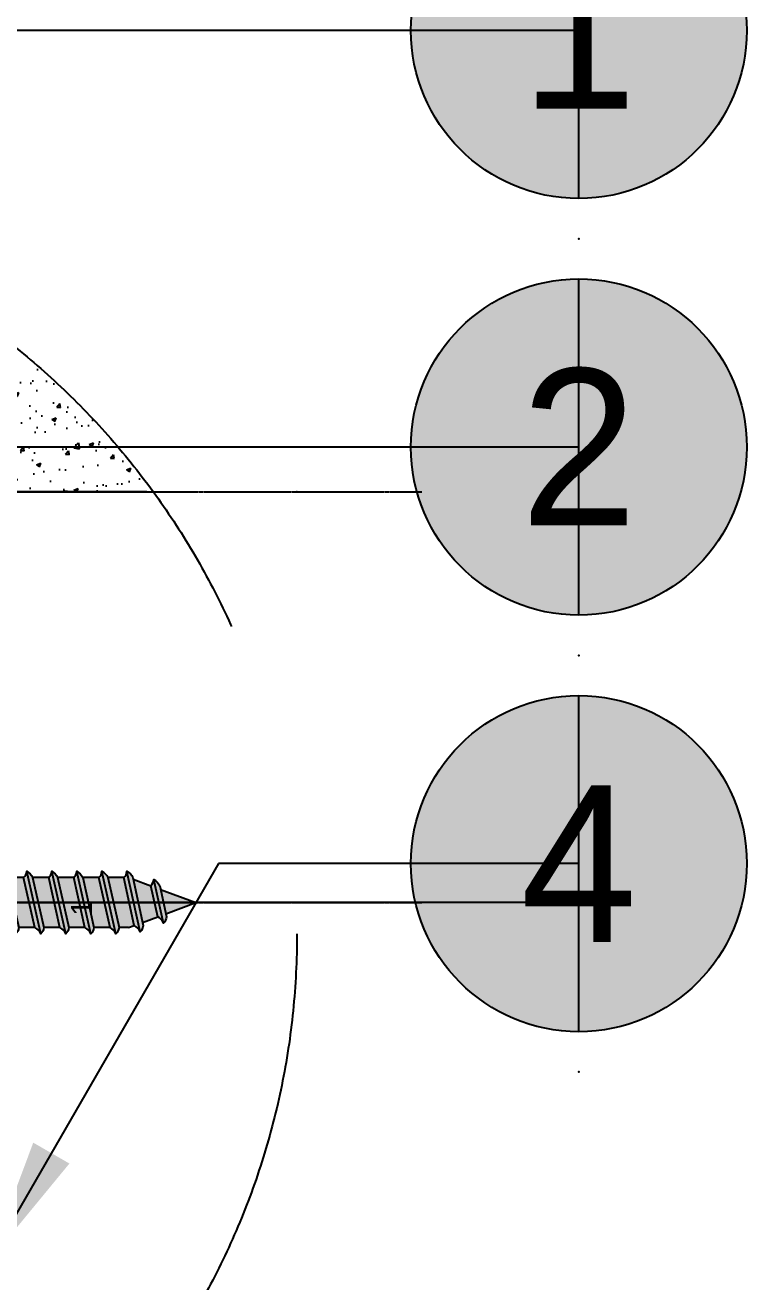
# Model space of a CAD drawing. Header units: millimetres. Extents: x -244126 to 368105, y -173968 to 259060.
# Drawn here: x -93258 to -92682, y 66569 to 67572 of the extents above; entities that cross this region are included whole.
import ezdxf
from ezdxf.enums import TextEntityAlignment as Align
from ezdxf.xclip import XClip

# ---------------------------------------------------------------- set-up
doc = ezdxf.new("R2010")
doc.units = ezdxf.units.MM
doc.header["$MEASUREMENT"] = 0
doc.header["$XCLIPFRAME"] = 0
for name, pattern in [('CENTER', [2, 1.25, -0.25, 0.25, -0.25]), ('HIDDEN', [9.524999999999999, 6.35, -3.175]), ('TA_HL_011.00000', [71.5, 39.05, -32.45]), ('TA_HL_035.00000', [227.5, 124.25, -103.25])]:
    doc.linetypes.add(name, pattern=pattern)
for name, color, linetype in [('000 - GRID', 8, 'CENTER'), ('000 - H A T C H', 8, 'Continuous'), ('000 - SYMBOL CON', 1, 'Continuous'), ('000 - T E X T', 4, 'Continuous'), ('000 - WIPEOUT', 250, 'Continuous'), ('001 - ASCESSORIES', 1, 'Continuous'), ('002 - STRUCTURAL STEEL', 4, 'Continuous'), ('004 - CONCRETE', 5, 'Continuous')]:
    doc.layers.add(name, color=color, linetype=linetype)
doc.styles.add('BROWALLIA', font='BrowalliaUPC.ttf')
doc.styles.add('Cetury Gothic', font='GOTHIC.TTF')
doc.styles.add('TA', font='Cordia New.ttf', dxfattribs={"height": 4.5})

# ---------------------------------------------------------------- blocks, each defined once
blk = doc.blocks.new('000 - CONCRETE_COLUMN_100x100mm.-CUT_VIEW')
at = {"layer": '000 - H A T C H'}
h = blk.add_hatch(dxfattribs=at)
h.set_pattern_fill('AR-CONC', color=256, scale=4)
h.set_pattern_definition([(49.99999999999999, (-55619.50714703618, -25057.84027409997), (28.69040730403014, -2.510085399303804), [3, -33]), (355, (-55619.50714703618, -25057.84027409997), (-5.55005334452, 30.08768534800047), [2.4, -26.4]), (100.45144446, (-55617.11627979618, -25058.04944785997), (23.14035386908448, 27.57759963874518), [2.549607679999999, -28.04568447999999]), (46.18420000000001, (-55619.50714703618, -25049.84027409997), (42.68965322686289, -6.620771231723062), [4.5, -49.5]), (96.63563549, (-55615.94967723618, -25050.39200637997), (37.38647782696913, 38.96474403098202), [3.82441368, -42.06855039999999]), (351.1841639899999, (-55619.50714703618, -25049.84027409997), (37.38647780219092, 38.96474401079961), [3.6, -39.60000004]), (21, (-55615.50714703618, -25051.84027409997), (23.87628208473847, -16.10475562661355), [3, -33]), (326.0000000000001, (-55615.50714703618, -25051.84027409997), (9.732613276863269, 29.00600180187412), [2.4, -26.4]), (71.45144474, (-55613.51745687618, -25053.18233705997), (33.60889506919884, 12.90124611225415), [2.5496076, -28.04568448]), (37.50000000000001, (-55619.50714703618, -25057.84027409997), (0.4863942126916267, 13.31575415325246), [0, -26.08, 0, -26.8, 0, -26.5]), (7.499999999999999, (-55619.50714703618, -25057.84027409997), (10.52278149768594, 15.77646847529441), [0, -15.28, 0, -25.48, 0, -10.1]), (327.5, (-55628.42714703618, -25057.84027409997), (21.35289744689636, -0.9021948693751902), [0, -10, 0, -31.2, 0, -41.4]), (317.5, (-55632.42714703618, -25057.84027409997), (23.32744677369545, 4.004199293292709), [0, -13, 0, -20.72, 0, -29.4])])
h.paths.add_polyline_path([(-49.99999999999272, -50), (50.00000000000728, -50), (50.00000000000728, 50), (-49.99999999999272, 50)])
at = {"layer": '004 - CONCRETE'}
blk.add_lwpolyline([(-49.99999999999272, -50), (50.00000000000728, -50), (50.00000000000728, 50), (-49.99999999999272, 50)], close=True, dxfattribs=at)
blk = doc.blocks.new('*U2922')
at = {"color": 0}
blk.add_wipeout([(0, 2300), (100, 2300), (100, 0), (0, 0)], dxfattribs=at).dxf.layer = '000 - WIPEOUT'
at = {"layer": '002 - STRUCTURAL STEEL', "color": 0, "linetype": 'ByBlock'}
blk.add_lwpolyline([(0, 2300), (100, 2300), (100, 0), (0, 0)], close=True, dxfattribs=at)
blk = doc.blocks.new('000 - DYNAMIC_VIEW_ASSCESSORIES_PHILLIPS_HEAD_SELF_DRILLING_SCREW_No.8x25mm._SIDE_VIEW')
at = {"layer": '000 - H A T C H', "linetype": 'ByBlock'}
h = blk.add_hatch(color=250, dxfattribs=at)
h.dxf.hatch_style = 1
edge = h.paths.add_edge_path()
edge.add_arc((3.004541472591882, 1.572131985994915), 1.04645436818185, 384.1341226855835, 422.4587230169149)
edge.add_arc((2.831812036674819, 2.512814835426965), 0.6567219107839141, 308.6596436729191, 358.88189727229064, ccw=False)
edge.add_line((3.242061488890613, 2.000000000407439), (1.959526135578926, 1.999999999952692))
edge.add_arc((1.004541472184428, 1.572131985994915), 1.04645436818185, 384.1341226855835, 422.4587230169149)
edge.add_arc((0.8318120360399917, 2.512814835426965), 0.6567219110112446, 315.6091470700266, 358.88189727267775, ccw=False)
edge.add_line((1.301095248663842, 2.053405502920199), (0, 2.500000000509303))
edge.add_line((0, 2.500000000509303), (1.224646798839942e-16, 4.500000000007262))
edge.add_line((0, 4.500000000007262), (-0.4999999996471161, 4.500000000007262))
edge.add_arc((7.337500000176078, -4.547615617411793e-10), 9.037500000076724, 150.1371656406266, 176.0119282285309)
edge.add_line((-1.678116154835152, 0.6285472118179172), (-0.9934728495863965, 0.6285472118179172))
edge.add_line((-0.9934728495863965, 0.6285472118179172), (-0.9934728495863966, -0.5642561354761852))
edge.add_line((-0.9934728495863965, -0.5642561354761852), (-1.682368139881874, -0.5642561354761852))
edge.add_arc((7.337499999948704, -4.547615617411793e-10), 9.037499999769851, 183.5795890578686, 209.8628343536553)
edge.add_line((-0.5000000001018634, -4.50000000000729), (0, -4.50000000000729))
edge.add_line((0, -4.50000000000729), (1.224646799118394e-16, -2.500000000054584))
edge.add_line((0, -2.500000000054584), (1.798302246243111, -1.99999999995272))
edge.add_line((1.798302246243111, -1.99999999995272), (2.14114074515237, -1.99999999995272))
edge.add_arc((1.719220970699098, -2.869498795917039), 0.9664597520114843, 382.4775851523066, 424.1152605710679, ccw=False)
edge.add_arc((2.018123876268874, -1.896586149541704), 0.8468196992643867, 314.5560261849951, 352.9855147651136)
edge.add_line((2.858605392248137, -1.99999999995272), (4.141140744650329, -1.99999999995272))
edge.add_arc((3.719220970197057, -2.869498795917039), 0.9664597520114843, 382.4775851523066, 424.1152605710679, ccw=False)
edge.add_arc((4.018123875766832, -1.896586149541704), 0.8468196992643867, 314.5560261849951, 352.9855147651136)
edge.add_line((4.858605391746096, -1.99999999995272), (6.141140745057783, -1.99999999995272))
edge.add_arc((5.719220970604511, -2.869498795917039), 0.9664597520114843, 382.4775851523066, 424.1152605710679, ccw=False)
edge.add_arc((6.018123876174286, -1.896586149541704), 0.8468196992643867, 314.5560261849951, 352.9855147651136)
edge.add_line((6.858605392153549, -1.99999999995272), (8.141140744555742, -1.99999999995272))
edge.add_arc((7.719220970102469, -2.869498795917039), 0.9664597520114843, 382.4775851523066, 424.1152605710679, ccw=False)
edge.add_arc((8.018123875672245, -1.896586149541704), 0.8468196992643867, 314.5560261849951, 352.9855147651136)
edge.add_line((8.858605391651508, -1.99999999995272), (10.1411407449632, -1.99999999995272))
edge.add_arc((9.719220970509923, -2.869498795917039), 0.9664597520114843, 382.4775851523066, 424.1152605710679, ccw=False)
edge.add_arc((10.0181238760797, -1.896586149541704), 0.8468196992643867, 314.5560261849951, 352.9855147651136)
edge.add_line((10.85860539205896, -1.99999999995272), (12.1411407449159, -1.99999999995272))
edge.add_arc((11.71922097023526, -2.869498795462292), 0.9664597517016228, 382.4775851325489, 424.11526054717115, ccw=False)
edge.add_arc((12.01812387557766, -1.896586149541704), 0.8468196992643867, 314.5560261849951, 352.9855147651136)
edge.add_line((12.85860539155692, -1.99999999995272), (14.14114074441386, -1.99999999995272))
edge.add_arc((13.71922096996059, -2.869498795917039), 0.9664597520114843, 382.4775851523066, 424.1152605710679, ccw=False)
edge.add_arc((14.01812387553036, -1.896586149541704), 0.8468196992643867, 314.5560261849951, 352.9855147651136)
edge.add_line((14.85860539150963, -1.99999999995272), (16.14114074482131, -1.99999999995272))
edge.add_arc((15.71922097014067, -2.869498795462292), 0.9664597517016228, 382.4775851325489, 424.11526054717115, ccw=False)
edge.add_arc((16.01812387548307, -1.896586149541704), 0.8468196992643867, 314.5560261849951, 352.9855147651136)
edge.add_line((16.85860539146233, -1.99999999995272), (17.62908327873447, -1.99999999995272))
edge.add_line((17.62908327873447, -1.99999999995272), (18.07878358317794, -1.832542439842669))
edge.add_arc((17.65686380872467, -2.702041235806988), 0.9664597520114843, 382.4775851523066, 424.1152605710679, ccw=False)
edge.add_arc((17.95576671429444, -1.729128589431653), 0.8468196992643867, 314.5560261849951, 352.9855147651136)
edge.add_line((18.7962482302737, -1.832542439842669), (18.74230570797408, -1.585462785442374))
edge.add_line((18.74230570797408, -1.585462785442374), (19.94712341797822, -1.136817694259676))
edge.add_arc((19.52520364352495, -2.006316490223995), 0.9664597520114843, 382.4775851523066, 424.1152605710679, ccw=False)
edge.add_arc((19.82410654909472, -1.03340384384866), 0.8468196992643867, 314.5560261849951, 352.9855147651136)
edge.add_line((20.66458806507399, -1.136817694259676), (20.60917509220417, -0.8902856002350887))
edge.add_line((20.60917509220417, -0.8902856002350887), (23.00000000013824, -1.432187701766452e-14))
edge.add_line((23.00000000013824, -1.4210854715202e-14), (20.17239875135601, 1.052930587320575))
edge.add_line((20.17239875135601, 1.052930587320574), (20.10686246262594, 1.344501272342299))
edge.add_arc((19.15187779923144, 0.9166332583845218), 1.04645436818185, 384.1341226855835, 422.4587230169149)
edge.add_arc((18.97914836331438, 1.857316107816573), 0.6567219107839141, 308.6596436729191, 358.88189727229064, ccw=False)
edge.add_line((19.38939781553017, 1.344501272797046), (17.98876747034228, 1.866062271801624))
edge.add_line((17.98876747034228, 1.866062271801624), (17.95952613565532, 1.999999999952692))
edge.add_arc((17.00454147226083, 1.572131985994915), 1.04645436818185, 384.1341226855835, 422.4587230169149)
edge.add_arc((16.83181203634376, 2.512814835426965), 0.6567219107839141, 308.6596436729191, 358.88189727229064, ccw=False)
edge.add_line((17.24206148855956, 2.000000000407439), (15.95952613570262, 1.999999999952692))
edge.add_arc((15.00454147230812, 1.572131985994915), 1.04645436818185, 384.1341226855835, 422.4587230169149)
edge.add_arc((14.83181203639106, 2.512814835426965), 0.6567219107839141, 308.6596436729191, 358.88189727229064, ccw=False)
edge.add_line((15.24206148860685, 2.000000000407439), (13.95952613574991, 1.999999999952692))
edge.add_arc((13.00454147235541, 1.572131985994915), 1.04645436818185, 384.1341226855835, 422.4587230169149)
edge.add_arc((12.83181203643835, 2.512814835426965), 0.6567219107839141, 308.6596436729191, 358.88189727229064, ccw=False)
edge.add_line((13.24206148865414, 2.000000000407439), (11.9595261357972, 1.999999999952692))
edge.add_arc((11.00454147240271, 1.572131985994915), 1.04645436818185, 384.1341226855835, 422.4587230169149)
edge.add_arc((10.83181203648564, 2.512814835426965), 0.6567219107839141, 308.6596436729191, 358.88189727229064, ccw=False)
edge.add_line((11.24206148870144, 2.000000000407439), (9.959526135389751, 1.999999999952692))
edge.add_arc((9.004541471995253, 1.572131985994915), 1.04645436818185, 384.1341226855835, 422.4587230169149)
edge.add_arc((8.83181203607819, 2.512814835426965), 0.6567219107839141, 308.6596436729191, 358.88189727229064, ccw=False)
edge.add_line((9.242061488293984, 2.000000000407439), (7.959526135891792, 1.999999999952692))
edge.add_arc((7.004541472497294, 1.572131985994915), 1.04645436818185, 384.1341226855835, 422.4587230169149)
edge.add_arc((6.831812036580232, 2.512814835426965), 0.6567219107839141, 308.6596436729191, 358.88189727229064, ccw=False)
edge.add_line((7.242061488796026, 2.000000000407439), (5.959526135484339, 1.999999999952692))
edge.add_arc((5.004541472089841, 1.572131985994915), 1.04645436818185, 384.1341226855835, 422.4587230169149)
edge.add_arc((4.831812036172778, 2.512814835426965), 0.6567219107839141, 308.6596436729191, 358.88189727229064, ccw=False)
edge.add_line((5.242061488388572, 2.000000000407439), (3.95952613598638, 1.999999999952692))
at = {"layer": '001 - ASCESSORIES', "color": 0, "linetype": 'ByBlock'}
for p, q in [((0, 4.500000000007262), (-0.5000000001018634, 4.500000000007262)), ((-0.5000000001018634, 4.500000000007262), (-0.5000000001018634, -4.50000000000729)), ((0, 4.500000000007262), (0, -4.50000000000729)), ((1.301095248891215, 2.053405502920199), (0, 2.500000000054555)), ((2.612257975670218, -2.500000000054584), (1.488408905061078, 2.500000000054555)), ((4.612257975168177, -2.500000000054584), (3.488408905468532, 2.500000000054555)), ((6.612257975575631, -2.500000000054584), (5.488408904966491, 2.500000000054555)), ((8.61225797507359, -2.500000000054584), (7.488408905373944, 2.500000000054555)), ((10.61225797548104, -2.500000000054584), (9.488408904871903, 2.500000000054555)), ((12.612257974979, -2.500000000054584), (11.48840890527936, 2.500000000054555)), ((14.61225797493171, -2.500000000054584), (13.48840890523206, 2.500000000054555)), ((16.61225797488441, -2.500000000054584), (15.48840890518477, 2.500000000054555)), ((18.54990081369579, -2.332542439944532), (17.48840890513748, 2.500000000054555)), ((3.242061487981118, 1.999999999952692), (1.959526135578926, 1.999999999952692)), ((5.242061487479077, 1.999999999952692), (3.95952613598638, 1.999999999952692)), ((7.242061487886531, 1.999999999952692), (5.959526135484339, 1.999999999952692)), ((9.242061488293984, 1.999999999952692), (7.959526135891792, 1.999999999952692)), ((11.24206148824669, 1.999999999952692), (9.959526135844499, 1.999999999952692)), ((13.2420614881994, 1.999999999952692), (11.9595261357972, 1.999999999952692)), ((15.2420614881521, 1.999999999952692), (13.95952613574991, 1.999999999952692)), ((17.24206148810481, 1.999999999952692), (15.95952613570262, 1.999999999952692)), ((17.98876747034228, 1.866062271801624), (19.38939781553017, 1.344501272797046)), ((20.41824064849607, -1.63681769436154), (19.63574523210809, 1.844501272444163)), ((20.17239875135601, 1.052930587320574), (23.00000000013824, -1.4210854715202e-14)), ((-0.9934728495863965, 0.6285472118179172), (-1.678116154835152, 0.6285472118179172)), ((-0.9934728495863965, -0.5642561354761852), (-0.9934728495863965, 0.6285472118179172)), ((-1.682368139881874, -0.5642561354761852), (-0.9934728495863965, -0.5642561354761852)), ((0, -1.4210854715202e-14), (-0.5000000001018634, -1.4210854715202e-14)), ((20.60917509220417, -0.8902856002350887), (23.00000000013824, -1.4210854715202e-14)), ((0, -2.500000000054584), (1.798302246243111, -1.99999999995272)), ((2.14114074515237, -1.99999999995272), (1.798302246243111, -1.99999999995272)), ((4.141140744650329, -1.99999999995272), (2.858605392248137, -1.99999999995272)), ((6.141140745057783, -1.99999999995272), (4.858605391746096, -1.99999999995272)), ((8.141140744555742, -1.99999999995272), (6.858605392153549, -1.99999999995272)), ((10.1411407449632, -1.99999999995272), (8.858605391651508, -1.99999999995272)), ((12.1411407449159, -1.99999999995272), (10.85860539160421, -1.99999999995272)), ((14.14114074486861, -1.99999999995272), (12.85860539155692, -1.99999999995272)), ((16.14114074482131, -1.99999999995272), (14.85860539150963, -1.99999999995272)), ((17.62908327873447, -1.99999999995272), (16.85860539146233, -1.99999999995272)), ((17.62908327873447, -1.99999999995272), (18.07878358317794, -1.832542439842669)), ((18.74230570774671, -1.585462785442374), (19.94712341797822, -1.136817694259676)), ((0, -4.50000000000729), (-0.5000000001018634, -4.50000000000729))]:
    blk.add_line(p, q, dxfattribs=at)
at = {"layer": '001 - ASCESSORIES', "color": 250, "linetype": 'ByBlock'}
blk.add_line((54.18453891507357, -1.4210854715202e-14), (-3.769262627057628, -1.4210854715202e-14), dxfattribs=at)
at = {"layer": '001 - ASCESSORIES', "color": 0, "linetype": 'ByBlock'}
for points in [[(2.14114074515237, -1.99999999995272), (1.242061488483159, 2.000000000407439, 0.2227123084971428), (1.488408905061078, 2.500000000509303, -0.1687989538478069), (1.959526135578926, 1.999999999952692), (2.858605392248137, -1.99999999995272, -0.1692696917056407), (2.612257975670218, -2.500000000054584, 0.1837042771978037)], [(4.141140744650329, -1.99999999995272), (3.242061488890613, 2.000000000407439, 0.2227123084971428), (3.488408905468532, 2.500000000509303, -0.1687989538478069), (3.95952613598638, 1.999999999952692), (4.858605391746096, -1.99999999995272, -0.1692696917056407), (4.612257975168177, -2.500000000054584, 0.1837042771978037)], [(6.141140745057783, -1.99999999995272), (5.242061488388572, 2.000000000407439, 0.2227123084971428), (5.488408904966491, 2.500000000509303, -0.1687989538478069), (5.959526135484339, 1.999999999952692), (6.858605392153549, -1.99999999995272, -0.1692696917056407), (6.612257975575631, -2.500000000054584, 0.1837042771978037)], [(8.141140744555742, -1.99999999995272), (7.242061488796026, 2.000000000407439, 0.2227123084971428), (7.488408905373944, 2.500000000509303, -0.1687989538478069), (7.959526135891792, 1.999999999952692), (8.858605391651508, -1.99999999995272, -0.1692696917056407), (8.61225797507359, -2.500000000054584, 0.1837042771978037)], [(10.1411407449632, -1.99999999995272), (9.242061488293984, 2.000000000407439, 0.2227123084971428), (9.488408904871903, 2.500000000509303, -0.1687989538478069), (9.959526135389751, 1.999999999952692), (10.85860539205896, -1.99999999995272, -0.1692696917056407), (10.61225797548104, -2.500000000054584, 0.1837042771978037)], [(12.14114074446115, -1.99999999995272), (11.24206148870144, 2.000000000407439, 0.2227123084971428), (11.48840890527936, 2.500000000509303, -0.1687989538478069), (11.9595261357972, 1.999999999952692), (12.85860539155692, -1.99999999995272, -0.1692696917056407), (12.612257974979, -2.500000000054584, 0.1837042771978037)], [(14.14114074441386, -1.99999999995272), (13.24206148865414, 2.000000000407439, 0.2227123084971428), (13.48840890523206, 2.500000000509303, -0.1687989538478069), (13.95952613574991, 1.999999999952692), (14.85860539150963, -1.99999999995272, -0.1692696917056407), (14.61225797493171, -2.500000000054584, 0.1837042771978037)], [(16.14114074436657, -1.99999999995272), (15.24206148860685, 2.000000000407439, 0.2227123084971428), (15.48840890518477, 2.500000000509303, -0.1687989538478069), (15.95952613570262, 1.999999999952692), (16.85860539146233, -1.99999999995272, -0.1692696917056407), (16.61225797488441, -2.500000000054584, 0.1837042771978037)], [(18.07878358317794, -1.832542439842669), (17.24206148855956, 2.000000000407439, 0.2227123084971428), (17.48840890513748, 2.500000000509303, -0.1687989538478069), (17.95952613565532, 1.999999999952692), (18.7962482302737, -1.832542439842669, -0.1692696917056407), (18.54990081369579, -2.332542439944532, 0.1837042771978037)], [(19.94712341797822, -1.136817694259676), (19.38939781553017, 1.344501272797046, 0.2227123084971428), (19.63574523210809, 1.84450127289891, -0.1687989538478069), (20.10686246262594, 1.344501272342299), (20.66458806507399, -1.136817694259676, -0.1692696917056407), (20.41824064849607, -1.63681769436154, 0.1837042771978037)]]:
    blk.add_lwpolyline(points, format="xyb", close=True, dxfattribs=at)
for start, end in [(150.1371656434544, 176.0119282312939), (183.5795890606507, 209.8628343567557)]:
    blk.add_arc((7.337500000176078, -1.4210854715202e-14), 9.037499999938388, start, end, dxfattribs=at)
at = {"layer": '001 - ASCESSORIES', "color": 0, "linetype": 'ByBlock', "insert": (13.03499230198213, -0.4200231551294706), "char_height": 1, "width": 59.68444922580751, "attachment_point": 2, "rotation": 90, "style": 'Cetury Gothic'}
blk.add_mtext('\\A1;{\\H1.68x;\\C150;1\\H0.59542x; }', dxfattribs=at)
blk = doc.blocks.new('*U4799')
at = {"layer": '001 - ASCESSORIES', "color": 0, "linetype": 'ByBlock'}
blk.add_blockref('000 - DYNAMIC_VIEW_ASSCESSORIES_PHILLIPS_HEAD_SELF_DRILLING_SCREW_No.8x25mm._SIDE_VIEW', (0, 0), dxfattribs=at)
blk = doc.blocks.new('000 - FAMELINE_BUBBLE_TYP.DETAIL_AL.SUN_LV_70Z+FLEX_BRACKET_CUT_VIEW_TYPE_1')
at = {"layer": '000 - H A T C H'}
h = blk.add_hatch(dxfattribs=at)
h.set_pattern_fill('AR-CONC', color=8, scale=0.5)
h.set_pattern_definition([(49.99999999999999, (-40080.7148468321, -48495.17285529031), (3.586300913003767, -0.3137606749129755), [0.375, -4.125]), (355, (-40080.7148468321, -48495.17285529031), (-0.693756668065, 3.760960668500059), [0.3, -3.3]), (100.45144446, (-40080.41598842709, -48495.19900201031), (2.89254423363556, 3.447199954843147), [0.3187009599999999, -3.505710559999999]), (46.18420000000001, (-40080.7148468321, -48494.17285529031), (5.336206653357862, -0.8275964039653827), [0.5625, -6.1875]), (96.63563549, (-40080.2701631071, -48494.24182182531), (4.673309728371142, 4.870593003872752), [0.47805171, -5.258568799999999]), (351.1841639899999, (-40080.7148468321, -48494.17285529031), (4.673309725273866, 4.870593001349951), [0.45, -4.950000005]), (21, (-40080.2148468321, -48494.42285529031), (2.984535260592308, -2.013094453326694), [0.375, -4.125]), (326.0000000000001, (-40080.2148468321, -48494.42285529031), (1.216576659607909, 3.625750225234265), [0.3, -3.3]), (71.45144474, (-40079.9661355621, -48494.5906131603), (4.201111883649856, 1.612655764031769), [0.31870095, -3.50571056]), (37.50000000000001, (-40080.7148468321, -48495.17285529031), (0.06079927658645334, 1.664469269156557), [0, -3.26, 0, -3.35, 0, -3.3125]), (7.499999999999999, (-40080.7148468321, -48495.17285529031), (1.315347687210743, 1.972058559411801), [0, -1.91, 0, -3.185, 0, -1.2625]), (327.5, (-40081.82984683209, -48495.17285529031), (2.669112180862045, -0.1127743586718988), [0, -1.25, 0, -3.9, 0, -5.175]), (317.5, (-40082.32984683209, -48495.17285529031), (2.915930846711931, 0.5005249116615886), [0, -1.625, 0, -2.59, 0, -3.675])])
h.paths.add_polyline_path([(31.72935324138962, 50.92394469091232), (31.72935324138962, 35.28307804975339), (48.52941791671037, 35.28307804975339, 0.09653223830599539)])
at = {"color": 3}
ref = blk.add_blockref('000 - CONCRETE_COLUMN_100x100mm.-CUT_VIEW', (81.7293532413969, 85.28307804975339), dxfattribs=dict(at, xscale=-1))
XClip(ref).set_block_clipping_path([(90.26824353780103, -25.893791536887875), (106.65425402151232, -30.70515832847741), (121.02099727811947, -39.93810358848714), (132.20456521127198, -52.8446290024076), (139.2989316582716, -68.3791246392575), (141.72935324140053, -85.28307804974611), (139.2989316582716, -102.18703146023472), (132.20456521127198, -117.72152709708462), (121.02099727811947, -130.62805251100508), (106.65425402151232, -139.8609977710148), (90.26824353780103, -144.67236456260434), (73.19046294501095, -144.67236456260434), (56.804452461292385, -139.8609977710148), (42.43770920469251, -130.62805251100508), (31.254141271532717, -117.72152709708462), (24.15977482452945, -102.18703146023472), (21.72935324140053, -85.28307804974611), (24.15977482452945, -68.3791246392575), (31.254141271532717, -52.8446290024076), (42.437709204681596, -39.93810358848714), (56.804452461292385, -30.70515832847741), (73.19046294501095, -25.893791536887875)])
at = {"layer": '002 - STRUCTURAL STEEL', "color": 2}
ref = blk.add_blockref('*U2922', (31.72935324138962, -2264.716921950247), dxfattribs=at)
XClip(ref).set_block_clipping_path([(-40.26824353779011, 2324.106208463112), (-56.6542540215014, 2319.2948416715226), (-71.02099727810855, 2310.061896411513), (-82.20456521126107, 2297.1553709975924), (-89.2989316582607, 2281.6208753607425), (-91.72935324138962, 2264.716921950254), (-89.2989316582607, 2247.8129685397653), (-82.20456521126107, 2232.2784729029154), (-71.02099727810855, 2219.371947488995), (-56.6542540215014, 2210.139002228985), (-40.26824353779011, 2205.3276354373957), (-23.190462945000036, 2205.3276354373957), (-6.804452461281471, 2210.139002228985), (7.562290795318404, 2219.371947488995), (18.745858728478197, 2232.2784729029154), (25.840225175481464, 2247.8129685397653), (28.270646758610383, 2264.716921950254), (25.840225175481464, 2281.6208753607425), (18.745858728478197, 2297.1553709975924), (7.562290795329318, 2310.061896411513), (-6.804452461281471, 2319.2948416715226), (-23.190462945000036, 2324.106208463112)])
at = {"layer": '000 - SYMBOL CON', "color": 2, "linetype": 'ByBlock'}
blk.add_circle((0, 0), 60, dxfattribs=at)
at = {"color": 1}
blk.add_blockref('*U4799', (28.92935324118298, 2.50353155258199), dxfattribs=at)
blk = doc.blocks.new('*U2948')
at = {"color": 3}
blk.add_point((0, -1200), dxfattribs=at)
at = {"layer": '000 - GRID', "color": 0, "linetype": 'ByBlock'}
blk.add_line((0, 99.99999999999997), (2.576687932766269e-14, -1300), dxfattribs=at)
at = {"layer": '000 - GRID', "color": 0}
blk.add_point((0, 0), dxfattribs=at)
at = {"style": 'TA', "flags": 1}
blk.add_attdef('LOCATION', (6, 6), '', height=4.5, dxfattribs=at)
blk = doc.blocks.new('*U2954')
h = blk.add_hatch(color=250)
h.dxf.hatch_style = 1
edge = h.paths.add_edge_path()
edge.add_arc((0, 4.440892098500626e-16), 2.682889368654322, 0, 360)
blk.add_point((0, -3.325614800809919))
at = {"layer": '000 - SYMBOL CON', "color": 0, "linetype": 'ByBlock'}
blk.add_lwpolyline([(0, 0), (-10.15589518092064, 0), (-20.85701038553172, -18.53487523200844)], dxfattribs=at)
at = {"layer": '000 - SYMBOL CON', "color": 2}
blk.add_circle((0, 4.440892098500626e-16), 2.682889368654322, dxfattribs=at)
at = {"layer": 'Defpoints', "color": 250}
blk.add_line((0, -2.682889368654322), (4.440892098500626e-16, 2.682889368654322), dxfattribs=at)
at = {"layer": '000 - T E X T', "style": 'BROWALLIA'}
blk.add_attdef('NO.CODE', text='', height=2.5, dxfattribs=at).set_placement((0, 0), align=Align.MIDDLE_CENTER)
blk = doc.blocks.new('000 - ARROW FOR SYMBOL')
at = {"layer": '000 - SYMBOL CON', "color": 0, "linetype": 'HIDDEN'}
blk.add_solid([(1.288675134594087, 1.565384140907554), (0, 0), (0.7113248654059134, 1.898717474236037)], dxfattribs=at)
blk = doc.blocks.new('*U2955')
h = blk.add_hatch(color=250)
h.dxf.hatch_style = 1
edge = h.paths.add_edge_path()
edge.add_arc((0, 4.440892098500626e-16), 2.682889368654322, 0, 360)
for p in [(0, 3.32561480080992), (0, -3.325614800809919)]:
    blk.add_point(p)
at = {"layer": '000 - SYMBOL CON', "color": 0, "linetype": 'ByBlock'}
for points in [[(0, 0), (-11.11709268344712, 0), (-18.45295068478546, -12.706078775411)], [(-11.11709268344712, 1.224646799147353e-15), (-11.11709268344712, -2.256611058709623e-48), (-18.45295068479106, -12.7060787754324)]]:
    blk.add_lwpolyline(points, dxfattribs=at)
at = {"layer": '000 - SYMBOL CON', "color": 2}
blk.add_circle((0, 4.440892098500626e-16), 2.682889368654322, dxfattribs=at)
at = {"layer": 'Defpoints', "color": 250}
blk.add_line((0, -2.682889368654322), (4.440892098500626e-16, 2.682889368654322), dxfattribs=at)
at = {"layer": '000 - SYMBOL CON', "color": 0}
for p in [(-18.45295068478546, -12.706078775411), (-18.45295068479106, -12.7060787754324)]:
    blk.add_blockref('000 - ARROW FOR SYMBOL', p, dxfattribs=at)
at = {"layer": '000 - T E X T', "style": 'BROWALLIA'}
blk.add_attdef('NO.CODE', text='', height=2.5, dxfattribs=at).set_placement((0, 0), align=Align.MIDDLE_CENTER)
blk = doc.blocks.new('*U2956')
h = blk.add_hatch(color=250)
h.dxf.hatch_style = 1
edge = h.paths.add_edge_path()
edge.add_arc((0, 4.440892098500626e-16), 2.682889368654322, 0, 360)
for p in [(0, 3.32561480080992), (0, -3.325614800809919)]:
    blk.add_point(p)
at = {"layer": '000 - SYMBOL CON', "color": 0, "linetype": 'ByBlock'}
for points in [[(0, 0), (-5.756829993791618, 0), (-9.424758994466156, -6.353039387714803)], [(-5.756829993791618, 1.224646799147353e-15), (-5.756829993791618, -2.256611058709623e-48), (-9.424758994475582, -6.353039387733991)]]:
    blk.add_lwpolyline(points, dxfattribs=at)
at = {"layer": '000 - SYMBOL CON', "color": 2}
blk.add_circle((0, 4.440892098500626e-16), 2.682889368654322, dxfattribs=at)
at = {"layer": 'Defpoints', "color": 250}
blk.add_line((0, -2.682889368654322), (4.440892098500626e-16, 2.682889368654322), dxfattribs=at)
at = {"layer": '000 - SYMBOL CON', "color": 0}
for p in [(-9.424758994466156, -6.353039387714803), (-9.424758994475582, -6.353039387733991)]:
    blk.add_blockref('000 - ARROW FOR SYMBOL', p, dxfattribs=at)
at = {"layer": '000 - T E X T', "style": 'BROWALLIA'}
blk.add_attdef('NO.CODE', text='', height=2.5, dxfattribs=at).set_placement((0, 0), align=Align.MIDDLE_CENTER)
blk = doc.blocks.new('*U2957')
h = blk.add_hatch(color=250)
h.dxf.hatch_style = 1
edge = h.paths.add_edge_path()
edge.add_arc((0, 4.440892098500626e-16), 2.682889368654322, 0, 360)
for p in [(0, 3.32561480080992), (0, -3.325614800809919)]:
    blk.add_point(p)
at = {"layer": '000 - SYMBOL CON', "color": 0, "linetype": 'ByBlock'}
for points in [[(0, 0), (-10.15589518092064, 0), (-18.25011243183843, -14.0195955260706)], [(-10.15589518092064, 1.224646799147353e-15), (-10.15589518092064, -2.256611058709623e-48), (-18.25011243184322, -14.01959552609241)]]:
    blk.add_lwpolyline(points, dxfattribs=at)
at = {"layer": '000 - SYMBOL CON', "color": 2}
blk.add_circle((0, 4.440892098500626e-16), 2.682889368654322, dxfattribs=at)
at = {"layer": 'Defpoints', "color": 250}
blk.add_line((0, -2.682889368654322), (4.440892098500626e-16, 2.682889368654322), dxfattribs=at)
at = {"layer": '000 - SYMBOL CON', "color": 0}
for p in [(-18.25011243183843, -14.0195955260706), (-18.25011243184322, -14.01959552609241)]:
    blk.add_blockref('000 - ARROW FOR SYMBOL', p, dxfattribs=at)
at = {"layer": '000 - T E X T', "style": 'BROWALLIA'}
blk.add_attdef('NO.CODE', text='', height=2.5, dxfattribs=at).set_placement((0, 0), align=Align.MIDDLE_CENTER)

msp = doc.modelspace()

# ---------------------------------------------------------------- block references
at = {"layer": '000 - SYMBOL CON', "color": 3, "linetype": 'TA_HL_035.00000', "xscale": 10, "yscale": 10, "zscale": 10}
msp.add_blockref('000 - FAMELINE_BUBBLE_TYP.DETAIL_AL.SUN_LV_70Z+FLEX_BRACKET_CUT_VIEW_TYPE_1', (-93640.79108123158, 66846.98969310817), dxfattribs=at)

# ---------------------------------------------------------------- next in the draw order: block references
at = {"layer": '000 - GRID', "rotation": 90}
for p in [(-94240.79108123158, 67199.82047360571), (-94240.79108123158, 66872.025008634)]:
    msp.add_blockref('*U2948', p, dxfattribs=at)
at = {"layer": '000 - T E X T', "color": 2, "linetype": 'TA_HL_011.00000', "ltscale": 2.5, "xscale": 50, "yscale": 50, "zscale": 50}
for name, p, values in [('*U2957', (-92815.70278977166, 67900.80024990924), {'NO.CODE': '3'}), ('*U2954', (-92815.70278977166, 67568.23876982825), {'NO.CODE': '1'}), ('*U2955', (-92815.70278977166, 67235.67728974727), {'NO.CODE': '2'}), ('*U2956', (-92815.70278977166, 66903.11580966628), {'NO.CODE': '4'})]:
    msp.add_blockref(name, p, dxfattribs=at).add_auto_attribs(values)

doc.saveas('drawing.dxf')
